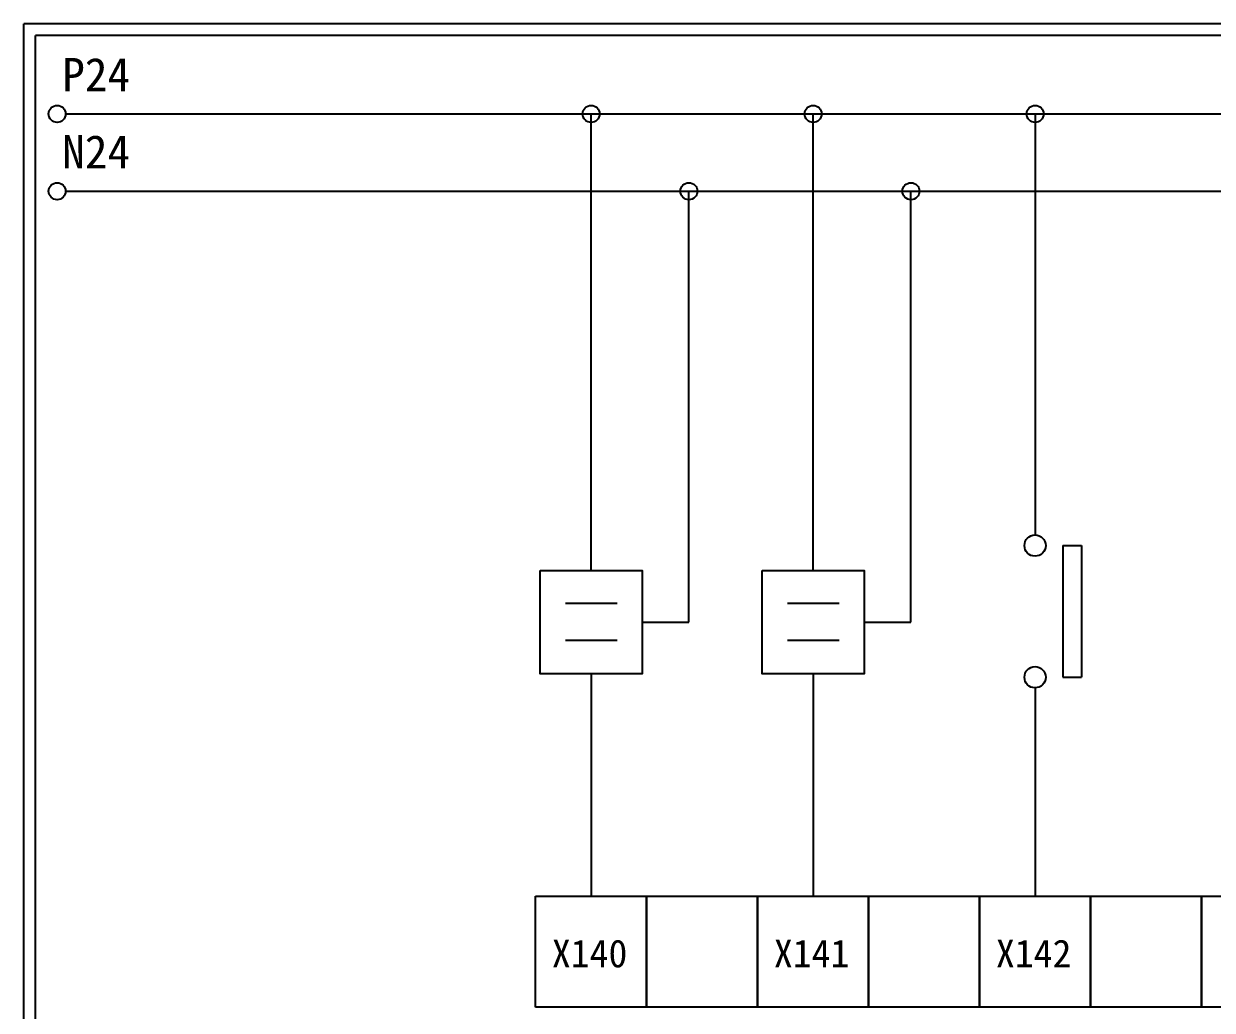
# Model space of a CAD drawing. Extents: x 275 to 562, y 265 to 469.
# Drawn here: x 274.9 to 403.4, y 362.3 to 468.9 of the extents above; entities that cross this region are included whole.
import ezdxf

# ---------------------------------------------------------------- set-up
doc = ezdxf.new("R2010")
doc.units = 0
doc.layers.get('0').update_dxf_attribs({"linetype": 'CONTINUOUS'})
doc.layers.add('圖框層', color=7, linetype='CONTINUOUS')
doc.layers.add('標尺寸層', color=3, linetype='CONTINUOUS')
doc.styles.add('STSL', font='kaiu.ttf')

msp = doc.modelspace()

# ---------------------------------------------------------------- linework, layer by layer
at = {"color": 7}
for p, q in [((346.8, 404.26), (346.8, 450.82)), ((370.8, 404.26), (370.8, 450.82)), ((341.74, 404.26), (346.8, 404.26)), ((365.74, 404.26), (370.8, 404.26))]:
    msp.add_line(p, q, dxfattribs=at)
for points in [[(330.71, 409.84), (341.74, 409.84), (341.74, 398.68), (330.71, 398.68)], [(354.71, 409.84), (365.74, 409.84), (365.74, 398.68), (354.71, 398.68)]]:
    msp.add_lwpolyline(points, close=True, dxfattribs=at)
at = {"layer": '圖框層', "color": 7}
for p, q in [((561.9, 468.91), (274.9, 468.91)), ((274.9, 264.95), (274.9, 468.91)), ((560.65, 467.66), (276.15, 467.66)), ((276.15, 266.2), (276.15, 467.66))]:
    msp.add_line(p, q, dxfattribs=at)
at = {"layer": '標尺寸層', "color": 7}
for p, q in [((279.42, 459.17), (557.02, 459.17)), ((336.22, 409.84), (336.22, 459.17)), ((360.22, 409.84), (360.22, 459.17)), ((384.22, 459.17), (384.22, 413.68)), ((279.42, 450.82), (557.02, 450.82)), ((387.23, 412.53), (387.23, 398.3)), ((387.23, 412.53), (389.23, 412.53)), ((389.23, 412.53), (389.23, 398.3)), ((333.46, 406.29), (339.03, 406.29)), ((357.46, 406.29), (363.03, 406.29)), ((333.46, 402.32), (339.03, 402.32)), ((357.46, 402.32), (363.03, 402.32)), ((336.22, 398.68), (336.22, 374.64)), ((360.22, 398.68), (360.22, 374.64)), ((387.23, 398.3), (389.23, 398.3)), ((384.22, 397.15), (384.22, 374.64)), ((330.22, 374.64), (342.22, 374.64)), ((330.22, 362.64), (330.22, 374.64)), ((342.22, 374.64), (342.22, 362.64)), ((342.22, 374.64), (354.22, 374.64)), ((342.22, 362.64), (342.22, 374.64)), ((354.22, 374.64), (354.22, 362.64)), ((354.22, 374.64), (366.22, 374.64)), ((354.22, 362.64), (354.22, 374.64)), ((366.22, 374.64), (366.22, 362.64)), ((366.22, 374.64), (378.22, 374.64)), ((366.22, 362.64), (366.22, 374.64)), ((378.22, 374.64), (378.22, 362.64)), ((378.22, 374.64), (390.22, 374.64)), ((378.22, 362.64), (378.22, 374.64)), ((390.22, 374.64), (390.22, 362.64)), ((390.22, 374.64), (402.22, 374.64)), ((390.22, 362.64), (390.22, 374.64)), ((402.22, 374.64), (402.22, 362.64)), ((402.22, 374.64), (414.22, 374.64)), ((402.22, 362.64), (402.22, 374.64)), ((342.22, 362.64), (330.22, 362.64)), ((354.22, 362.64), (342.22, 362.64)), ((366.22, 362.64), (354.22, 362.64)), ((378.22, 362.64), (366.22, 362.64)), ((390.22, 362.64), (378.22, 362.64)), ((402.22, 362.64), (390.22, 362.64)), ((414.22, 362.64), (402.22, 362.64))]:
    msp.add_line(p, q, dxfattribs=at)
for centre, radius in [((278.5, 459.17), 0.92), ((336.22, 459.17), 0.92), ((360.22, 459.17), 0.92), ((384.22, 459.17), 0.92), ((278.5, 450.82), 0.92), ((346.8, 450.82), 0.92), ((370.8, 450.82), 0.92), ((384.22, 412.53), 1.15), ((384.22, 398.3), 1.15)]:
    msp.add_circle(centre, radius, dxfattribs=at)

# ---------------------------------------------------------------- texts
at = {"layer": '圖框層', "color": 7, "style": 'STSL'}
for s, height, p in [('P24', 3.6, (279.05, 461.63)), ('N24', 3.6, (279.05, 453.28)), ('X140', 3, (331.98, 366.95)), ('X141', 3, (355.98, 366.95)), ('X142', 3, (379.98, 366.95))]:
    msp.add_text(s, height=height, dxfattribs=at).set_placement(p)

doc.saveas('drawing.dxf')
